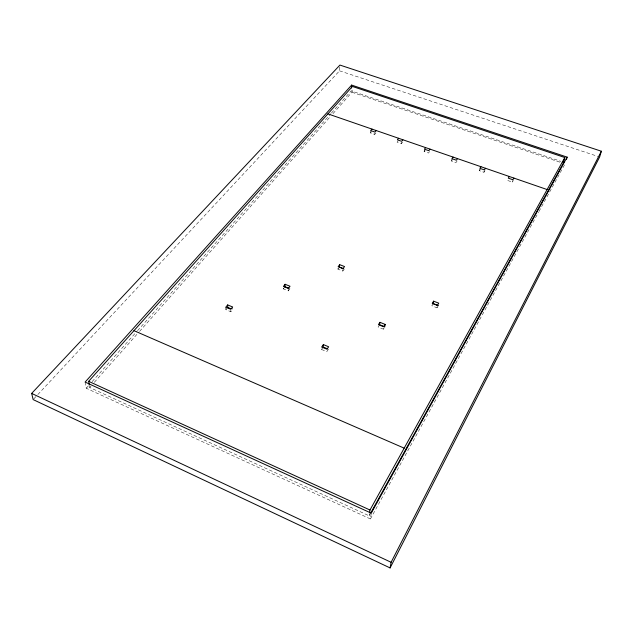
<?xml version="1.0" encoding="UTF-8"?>
<svg xmlns="http://www.w3.org/2000/svg" width="633" height="633" viewBox="0 0 633 633"><rect width="100%" height="100%" fill="white"/><g stroke="black" fill="none" stroke-linecap="round" stroke-linejoin="round"><path stroke-width="0.47" stroke-dasharray="3.17 2.37" d="M289.938 288.703L288.268 290.879L283.347 288.893L283.41 286.448M288.268 290.879L288.316 289.249M37.861 394.533L339.541 70.825L339.802 66.987M328.464 349.21L326.786 351.655L321.532 349.463L321.699 347.034M344.336 268.985L342.825 271.059L337.951 269.16L338.141 266.722M332.966 113.663L351.98 92.26L352.28 88.391M342.825 271.059L342.959 269.444M375.955 132.906L374.728 134.425L370.495 132.962L370.724 130.604M374.728 134.425L374.886 132.851M398.292 140.629L397.097 142.172L401.385 143.659L401.583 142.093M379.634 324.737L378.13 327.063L383.337 329.16L383.543 327.538M89.419 385.734L89.728 387.491L369.166 515.808L369.435 513.877M85.123 382.079L86.246 388.243L370.424 518.949L371.255 513.165M429.617 151.469L428.47 153.044L424.11 151.532L424.45 149.174M457.081 160.972L455.982 162.578L451.551 161.043L451.954 158.685M433.178 303.587L431.833 305.794L436.984 307.812L437.276 306.198M484.989 170.625L483.936 172.263L479.434 170.704L479.743 169.138M483.936 172.263L484.253 170.696M507.769 180.524L512.342 182.106L512.698 180.54M370.424 518.949L538.501 212.3M538.976 211.438L564.62 164.659M369.166 515.808L370.115 514.075M436.984 307.812L438.321 305.589M512.342 182.106L513.347 180.429M383.337 329.16L384.334 327.601M479.434 170.704L480.494 169.066M321.532 349.463L323.21 347.026M451.551 161.043L452.658 159.437M337.951 269.16L339.462 267.086M424.11 151.532L425.257 149.958M401.385 143.659L402.58 142.116M283.347 288.893L285.024 286.725M225.807 307.203L225.878 309.664L230.847 311.729L232.699 309.45L232.643 306.989M225.878 309.664L227.745 307.393M370.495 132.962L371.737 131.442M89.728 387.491L91.041 386.019M94.317 382.324L138.904 332.135M139.553 331.399L330.339 116.614M86.246 388.243L88.873 385.291M92.157 381.596L136.863 331.423M137.519 330.687L330.798 113.758M331.463 113.022L351.18 90.883L560.885 161.352M33.818 398.861L37.189 395.253M339.541 70.825L597.766 156.359M351.98 92.26L562.333 163.013M230.808 310.091L230.847 311.729"/><path stroke-width="0.95" d="M285.095 284.28L283.41 286.448L288.347 288.426L290.017 286.251L285.095 284.28L285.024 286.725L289.115 288.371M323.384 344.589L321.699 347.034L326.968 349.218L328.646 346.773L323.384 344.589L323.21 347.026L327.585 348.846M351.41 87.987L351.631 85.091L567.128 157.126L566.456 159.611M339.66 264.657L338.141 266.722L343.031 268.629L344.542 266.548L339.66 264.657L339.462 267.086L343.521 268.669M384.935 326.019L385.149 324.405L379.935 322.316L379.634 324.737L384.832 326.826M369.577 512.912L369.989 510.016L564.818 157.53L352.439 86.46L88.636 381.335L89.261 384.856M433.597 301.173L432.252 303.381L437.419 305.399L438.756 303.175L433.597 301.173L433.178 303.587L438.321 305.589M390.086 567.928L391.099 562.294L601.35 151.216L339.929 65.072L31.65 393.409L33.145 399.589L390.086 567.928L599.641 156.976L601.35 151.216M564.818 157.53L563.267 163.33L370.59 513.213M567.128 157.126L371.255 513.165L85.123 382.079L351.631 85.091M513.885 178.079L512.872 179.748L508.291 178.166L509.304 176.496M385.149 324.405L383.645 326.731L378.431 324.634L379.935 322.316M485.464 168.267L484.411 169.905L479.893 168.346L480.961 166.708M457.493 158.614L456.393 160.22L451.954 158.685L453.062 157.079M429.965 149.111L428.818 150.686L424.45 149.174L425.605 147.6M402.873 139.758L401.678 141.301L397.382 139.814L398.576 138.271M376.2 130.548L374.965 132.068L370.724 130.604L371.967 129.085M227.674 304.932L225.807 307.203L230.784 309.268L232.643 306.989L227.674 304.932L227.745 307.393L231.045 308.762M562.761 161.985L564.628 162.61M327.91 113.877L547.118 189.552M133.967 330.663L404.178 448.156M88.636 381.335L369.989 510.016M31.65 393.409L391.099 562.294"/></g></svg>
